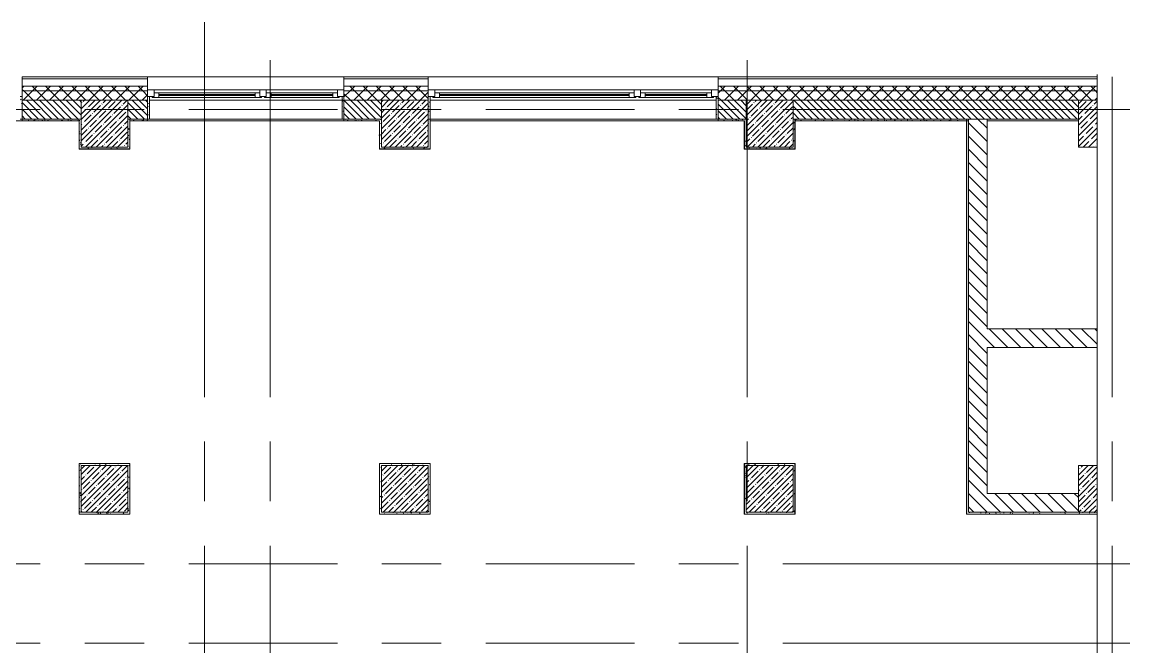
# Model space of a CAD drawing. Header units: millimetres. Extents: x 35355 to 234366, y -8553 to 29000.
# Drawn here: x 72910 to 84750, y 21262 to 27934 of the extents above; entities that cross this region are included whole.
import ezdxf

# ---------------------------------------------------------------- set-up
doc = ezdxf.new("R2010")
doc.units = ezdxf.units.MM
doc.linetypes.add('Осевая', pattern=[3175, 635, -476.25, 1587.5, -476.25])
for name, color, linetype, lineweight in [('A-DETL-GENF', 7, 'Continuous', 9), ('A-GLAZ', 7, 'Continuous', 9), ('A-GLAZ-1', 7, 'Continuous', 13), ('A-WALL', 7, 'Continuous', 9), ('I-WALL', 7, 'Continuous', 9), ('S-COLS', 7, 'Continuous', 9), ('Оси', 7, 'Continuous', 9), ('Оси-2', 7, 'Осевая', 9)]:
    doc.layers.add(name, color=color, linetype=linetype, lineweight=lineweight)
doc.layers.add('A-WALL-1', color=7, linetype='Continuous', lineweight=9, true_color=0x3c3c3c)
doc.layers.add('A-WALL-FNSH-1', color=7, linetype='Continuous', lineweight=9, true_color=0x3c3c3c)
pattern_1 = [(45, (0, 0), (-57.02463, 57.02463), []), (45, (57.025, 0), (-57.02463, 57.02463), [100.806, -20.161, 3.353, -16.808])]
pattern_2 = [(45, (0, 0), (-70.71068, 70.71068), []), (135, (0, 0), (-70.71068, -70.71068), [])]
pattern_3 = [(135, (0, 0), (-70.71068, -70.71068), [])]
pattern_4 = [(0, (0, 0), (121.92, 30.48), [10.058, -81.382, 10.058, -81.382, -487.68]), (0, (0, 0), (121.92, 30.48), [-182.88, 10.058, -172.822, 10.058, -81.382, -213.36]), (0, (0, 0), (121.92, 30.48), [-457.2, 10.058, -50.902, 10.058, -142.342]), (120, (45.72, 15.24), (-87.356454, 90.345817), [10.058, -81.382, 10.058, -81.382, -487.68]), (120, (45.72, 15.24), (-87.356454, 90.345817), [-182.88, 10.058, -172.822, 10.058, -81.382, -213.36]), (120, (45.72, 15.24), (-87.356454, 90.345817), [-457.2, 10.058, -50.902, 10.058, -142.342]), (240, (60.96, 76.2), (-34.563546, -120.825817), [10.058, -81.382, 10.058, -81.382, -487.68]), (240, (60.96, 76.2), (-34.563546, -120.825817), [-182.88, 10.058, -172.822, 10.058, -81.382, -213.36]), (240, (60.96, 76.2), (-34.563546, -120.825817), [-457.2, 10.058, -50.902, 10.058, -142.342])]

# ---------------------------------------------------------------- blocks, each defined once
blk = doc.blocks.new('BSC_Колонна _Прямоугольная - 500х500-23287078-План заполнения дверных проемов 3 этажа в осях 12-23')
at = {"layer": 'S-COLS'}
h = blk.add_hatch(dxfattribs=at)
h.set_pattern_fill('FP_18', color=256, style=0, pattern_type=2)
h.set_pattern_definition([(45, (-84450, -22950), (-57.02463, 57.02463), []), (45, (-84392.975, -22950), (-57.02463, 57.02463), [100.806, -20.161, 3.353, -16.808])])
h.paths.add_polyline_path([(-250, -250), (-49, -250), (-49, 250), (-250, 250)])
for p, q in [((-49, 250), (-250, 250)), ((-250, 250), (-250, -250)), ((-250, -250), (-49, -250))]:
    blk.add_line(p, q, dxfattribs=at)
blk = doc.blocks.new('BSC_Колонна _Прямоугольная - 500х500-V20-План заполнения дверных проемов 3 этажа в осях 12-23')
at = {"layer": 'S-COLS'}
h = blk.add_hatch(dxfattribs=at)
h.set_pattern_fill('FP_27', color=256, style=0, pattern_type=2)
h.set_pattern_definition([(45, (-77000, -22950), (-57.02463, 57.02463), []), (45, (-76942.975, -22950), (-57.02463, 57.02463), [100.806, -20.161, 3.353, -16.808])])
h.paths.add_polyline_path([(-250, -250), (250, -250), (250, 250), (-250, 250)])
for p, q in [((250, 250), (-250, 250)), ((-250, 250), (-250, -250)), ((250, -250), (250, 250)), ((-250, -250), (250, -250))]:
    blk.add_line(p, q, dxfattribs=at)
blk = doc.blocks.new('BSC_Колонна _Прямоугольная - 500х500-V21-План заполнения дверных проемов 3 этажа в осях 12-23')
at = {"layer": 'S-COLS'}
h = blk.add_hatch(dxfattribs=at)
h.set_pattern_fill('FP_28', color=256, style=0, pattern_type=2)
h.set_pattern_definition([(45, (-73790, -22950), (-57.02463, 57.02463), []), (45, (-73732.975, -22950), (-57.02463, 57.02463), [100.806, -20.161, 3.353, -16.808])])
h.paths.add_polyline_path([(-250, -250), (250, -250), (250, 250), (-250, 250)])
for p, q in [((250, 250), (-250, 250)), ((-250, 250), (-250, -250)), ((250, -250), (250, 250)), ((-250, -250), (250, -250))]:
    blk.add_line(p, q, dxfattribs=at)
blk = doc.blocks.new('120_Окно_СКБ_2Ст - 120_Окно_СКБ_2Ст 3100х2500 _мал_створка слева_ 2-19089248-План заполнения дверных проемов 3 этажа в осях 12-23')
at = {"layer": 'A-GLAZ'}
for p, q in [((1550, -5), (-1550, -5)), ((-1530, -75), (-1500, -75)), ((-1430, -55), (600, -55)), ((600, -65), (-1430, -65)), ((670, -75), (700, -75)), ((770, -55), (1430, -55)), ((1430, -65), (770, -65)), ((1500, -75), (1530, -75))]:
    blk.add_line(p, q, dxfattribs=at)
at = {"layer": 'A-GLAZ-1'}
for p, q in [((-1550, -75), (-1550, -5)), ((-1550, -5), (-1480, -5)), ((-1480, -75), (-1550, -75)), ((-1480, -75), (-1500, -75)), ((-1500, -75), (-1500, -85)), ((-1500, -85), (670, -85)), ((670, -85), (-1500, -85)), ((-1480, -5), (-1480, -75)), ((650, -35), (-1480, -35)), ((-1480, -35), (-1480, -75)), ((-1430, -85), (-1430, -35)), ((600, -85), (600, -35)), ((650, -75), (650, -5)), ((650, -5), (720, -5)), ((650, -75), (650, -35)), ((720, -75), (650, -75)), ((670, -75), (650, -75)), ((670, -85), (670, -75)), ((720, -75), (700, -75)), ((700, -75), (700, -85)), ((700, -85), (1500, -85)), ((1500, -85), (700, -85)), ((720, -5), (720, -75)), ((1480, -35), (720, -35)), ((720, -35), (720, -75)), ((770, -85), (770, -35)), ((1430, -85), (1430, -35)), ((1480, -75), (1480, -5)), ((1480, -5), (1550, -5)), ((1480, -75), (1480, -35)), ((1550, -75), (1480, -75)), ((1500, -75), (1480, -75)), ((1500, -85), (1500, -75)), ((1550, -5), (1550, -75))]:
    blk.add_line(p, q, dxfattribs=at)
blk = doc.blocks.new('120_Окно_СКБ_2Ст - 120_Окно_СКБ_2Ст 2100х2400 _мал створка справа_-19092174-План заполнения дверных проемов 3 этажа в осях 12-23')
at = {"layer": 'A-GLAZ'}
for p, q in [((1050, -5), (-1050, -5)), ((-1030, -75), (-1000, -75)), ((-930, -55), (100, -55)), ((100, -65), (-930, -65)), ((170, -75), (200, -75)), ((270, -55), (930, -55)), ((930, -65), (270, -65)), ((1000, -75), (1030, -75))]:
    blk.add_line(p, q, dxfattribs=at)
at = {"layer": 'A-GLAZ-1'}
for p, q in [((-1050, -75), (-1050, -5)), ((-1050, -5), (-980, -5)), ((-980, -75), (-1050, -75)), ((-980, -75), (-1000, -75)), ((-1000, -75), (-1000, -85)), ((-1000, -85), (170, -85)), ((170, -85), (-1000, -85)), ((-980, -5), (-980, -75)), ((150, -35), (-980, -35)), ((-980, -35), (-980, -75)), ((-930, -85), (-930, -35)), ((100, -85), (100, -35)), ((150, -75), (150, -5)), ((150, -5), (220, -5)), ((150, -75), (150, -35)), ((220, -75), (150, -75)), ((170, -75), (150, -75)), ((170, -85), (170, -75)), ((220, -75), (200, -75)), ((200, -75), (200, -85)), ((200, -85), (1000, -85)), ((1000, -85), (200, -85)), ((220, -5), (220, -75)), ((980, -35), (220, -35)), ((220, -35), (220, -75)), ((270, -85), (270, -35)), ((930, -85), (930, -35)), ((980, -75), (980, -5)), ((980, -5), (1050, -5)), ((980, -75), (980, -35)), ((1050, -75), (980, -75)), ((1000, -75), (980, -75)), ((1000, -85), (1000, -75)), ((1050, -5), (1050, -75))]:
    blk.add_line(p, q, dxfattribs=at)
blk = doc.blocks.new('BSC_Колонна _Прямоугольная - 500х500-V33-План заполнения дверных проемов 3 этажа в осях 12-23')
at = {"layer": 'S-COLS'}
h = blk.add_hatch(dxfattribs=at)
h.set_pattern_fill('FP_47', color=256, style=0, pattern_type=2)
h.set_pattern_definition([(45, (-80900, -22950), (-57.02463, 57.02463), []), (45, (-80842.975, -22950), (-57.02463, 57.02463), [100.806, -20.161, 3.353, -16.808])])
h.paths.add_polyline_path([(-250, -250), (250, -250), (250, 250), (-250, 250)])
for p, q in [((250, 250), (-250, 250)), ((-250, 250), (-250, -250)), ((250, -250), (250, 250)), ((-250, -250), (250, -250))]:
    blk.add_line(p, q, dxfattribs=at)
blk = doc.blocks.new('DET_L_Линия разрыва - М100-30674062-План заполнения дверных проемов 3 этажа в осях 12-23')
at = {"layer": 'A-DETL-GENF'}
blk.add_line((27632, 0), (14119, 0), dxfattribs=at)

msp = doc.modelspace()

# ---------------------------------------------------------------- hatches: boundary and pattern name
at = {"layer": 'A-WALL'}
h = msp.add_hatch(dxfattribs=at)
h.set_pattern_fill('FP_20', color=256, style=0, pattern_type=2)
h.set_pattern_definition(pattern_2)
h.paths.add_polyline_path([(84400.7, 27200), (84400.7, 27250), (80350, 27250), (80350, 27200), (81805, 27200)])
h.paths.add_polyline_path([(77250, 27200), (77250, 27250), (76350, 27250), (76350, 27200), (76726.1, 27200)])
h.paths.add_polyline_path([(74250, 27200), (74250, 27250), (72910, 27250), (72910, 27200), (73823.9, 27200)])
h.paths.add_polyline_path([(66560, 27200), (67110, 27200), (67110, 27250), (66560, 27250), (66560, 27206.5)])
h.paths.add_polyline_path([(70196.1, 27200), (70810, 27200), (70810, 27250), (69610, 27250), (69610, 27200)])
h = msp.add_hatch(dxfattribs=at)
h.set_pattern_fill('FP_20', color=256, style=0, pattern_type=2)
h.set_pattern_definition(pattern_2)
h.paths.add_polyline_path([(84400.7, 27100), (84400.7, 27200), (80350, 27200), (80350, 27100), (81805, 27100)])
h.paths.add_polyline_path([(76350, 27100), (77250, 27100), (77250, 27200), (76350, 27200)])
h.paths.add_polyline_path([(73823.9, 27100), (74250, 27100), (74250, 27200), (72910, 27200), (72910, 27100), (73098.4, 27100)])
h.paths.add_polyline_path([(70810, 27100), (70810, 27200), (69610, 27200), (69610, 27100), (70196.1, 27100)])
h.paths.add_polyline_path([(67110, 27100), (67110, 27200), (66560, 27200), (66560, 27100), (66568.4, 27100)])
h = msp.add_hatch(dxfattribs=at)
h.set_pattern_fill('FP_19', color=256, style=0, pattern_type=2)
h.set_pattern_definition([(135, (0, 0), (-35.35534, -35.35534), [])])
h.paths.add_polyline_path([(84200, 26900), (84200, 27100), (81150, 27100), (81150, 26900), (83225.1, 26900)])
h.paths.add_polyline_path([(80650, 26900), (80650, 27100), (80350, 27100), (80350, 26900), (80353.9, 26900)])
h.paths.add_polyline_path([(74040, 26900), (74250, 26900), (74250, 27100), (74040, 27100)])
h.paths.add_polyline_path([(70196.1, 26900), (70310, 26900), (70310, 27100), (69610, 27100), (69610, 26900)])
h.paths.add_polyline_path([(72910, 26900), (73540, 26900), (73540, 27100), (72910, 27100)])
h.paths.add_polyline_path([(76726.1, 26900), (76750, 26900), (76750, 27100), (76350, 27100), (76350, 26900)])
h.paths.add_polyline_path([(66760, 26900), (67110, 26900), (67110, 27100), (66760, 27100)])
at = {"layer": 'I-WALL'}
h = msp.add_hatch(dxfattribs=at)
h.set_pattern_fill('FP_68', color=256, style=0, pattern_type=2)
h.set_pattern_definition(pattern_4)
h.paths.add_polyline_path([(72890, 26900), (72910, 26900), (72910, 27140), (72890, 27140)])
h = msp.add_hatch(dxfattribs=at)
h.set_pattern_fill('FP_68', color=256, style=0, pattern_type=2)
h.set_pattern_definition(pattern_4)
h.paths.add_polyline_path([(74270, 26900), (74270, 27140), (74250, 27140), (74250, 26900)])
h = msp.add_hatch(dxfattribs=at)
h.set_pattern_fill('FP_68', color=256, style=0, pattern_type=2)
h.set_pattern_definition(pattern_4)
h.paths.add_polyline_path([(76330, 26900), (76350, 26900), (76350, 27140), (76330, 27140)])
h = msp.add_hatch(dxfattribs=at)
h.set_pattern_fill('FP_68', color=256, style=0, pattern_type=2)
h.set_pattern_definition(pattern_4)
h.paths.add_polyline_path([(77250, 26900), (77270, 26900), (77270, 27140), (77250, 27140)])
h = msp.add_hatch(dxfattribs=at)
h.set_pattern_fill('FP_68', color=256, style=0, pattern_type=2)
h.set_pattern_definition(pattern_4)
h.paths.add_polyline_path([(80350, 26900), (80350, 27140), (80330, 27140), (80330, 26900)])
h = msp.add_hatch(dxfattribs=at)
h.set_pattern_fill('FP_68', color=256, style=0, pattern_type=2)
h.set_pattern_definition(pattern_4)
h.paths.add_polyline_path([(73540, 26880), (73540, 26900), (72910, 26900), (72910, 26880), (73520, 26880)])
h = msp.add_hatch(dxfattribs=at)
h.set_pattern_fill('FP_68', color=256, style=0, pattern_type=2)
h.set_pattern_definition(pattern_4)
h.paths.add_polyline_path([(73520, 26580), (73540, 26580), (73540, 26880), (73520, 26879)])
h = msp.add_hatch(dxfattribs=at)
h.set_pattern_fill('FP_68', color=256, style=0, pattern_type=2)
h.set_pattern_definition(pattern_4)
h.paths.add_polyline_path([(74060, 26600), (74060, 26900), (74040, 26900), (74040, 26600)])
h = msp.add_hatch(dxfattribs=at)
h.set_pattern_fill('FP_68', color=256, style=0, pattern_type=2)
h.set_pattern_definition(pattern_4)
h.paths.add_polyline_path([(76750, 26880), (76750, 26900), (76350, 26900), (76350, 26880), (76730, 26880)])
h.paths.add_polyline_path([(74060, 26880), (74250, 26880), (74250, 26900), (74060, 26900)])
h = msp.add_hatch(dxfattribs=at)
h.set_pattern_fill('FP_68', color=256, style=0, pattern_type=2)
h.set_pattern_definition(pattern_4)
h.paths.add_polyline_path([(76730, 26580), (76750, 26580), (76750, 26880), (76730, 26879)])
h = msp.add_hatch(dxfattribs=at)
h.set_pattern_fill('FP_68', color=256, style=0, pattern_type=2)
h.set_pattern_definition(pattern_4)
h.paths.add_polyline_path([(77250, 26600), (77270, 26600), (77270, 26900), (77250, 26900)])
h = msp.add_hatch(dxfattribs=at)
h.set_pattern_fill('FP_68', color=256, style=0, pattern_type=2)
h.set_pattern_definition(pattern_4)
h.paths.add_polyline_path([(80650, 26880), (80650, 26900), (80350, 26900), (80350, 26880), (80630, 26880)])
h = msp.add_hatch(dxfattribs=at)
h.set_pattern_fill('FP_68', color=256, style=0, pattern_type=2)
h.set_pattern_definition(pattern_4)
h.paths.add_polyline_path([(80630, 26580), (80650, 26580), (80650, 26880), (80630, 26879)])
h = msp.add_hatch(dxfattribs=at)
h.set_pattern_fill('FP_68', color=256, style=0, pattern_type=2)
h.set_pattern_definition(pattern_4)
h.paths.add_polyline_path([(81170, 26600), (81170, 26900), (81150, 26900), (81150, 26600)])
h = msp.add_hatch(dxfattribs=at)
h.set_pattern_fill('FP_68', color=256, style=0, pattern_type=2)
h.set_pattern_definition(pattern_4)
h.paths.add_polyline_path([(81805, 26880), (83025.1, 26880), (83025.1, 26900), (81170, 26900), (81170, 26880)])
h = msp.add_hatch(dxfattribs=at)
h.set_pattern_fill('FP_68', color=256, style=0, pattern_type=2)
h.set_pattern_definition(pattern_4)
h.paths.add_polyline_path([(83025.1, 22680), (83025.1, 26900), (83005.1, 26900), (83005.1, 22680)])
h = msp.add_hatch(dxfattribs=at)
h.set_pattern_fill('FP_21', color=256, style=0, pattern_type=2)
h.set_pattern_definition(pattern_3)
h.paths.add_polyline_path([(83225.1, 24259.9), (83225.1, 26900), (83025.1, 26900), (83025.1, 24259.9)])
h = msp.add_hatch(dxfattribs=at)
h.set_pattern_fill('FP_68', color=256, style=0, pattern_type=2)
h.set_pattern_definition(pattern_4)
h.paths.add_polyline_path([(74060, 26580), (74060, 26600), (73540, 26600), (73540, 26580), (73823.9, 26580)])
h = msp.add_hatch(dxfattribs=at)
h.set_pattern_fill('FP_68', color=256, style=0, pattern_type=2)
h.set_pattern_definition(pattern_4)
h.paths.add_polyline_path([(77270, 26580), (77270, 26600), (76750, 26600), (76750, 26580)])
h = msp.add_hatch(dxfattribs=at)
h.set_pattern_fill('FP_68', color=256, style=0, pattern_type=2)
h.set_pattern_definition(pattern_4)
h.paths.add_polyline_path([(81170, 26580), (81170, 26600), (80650, 26600), (80650, 26580)])
h = msp.add_hatch(dxfattribs=at)
h.set_pattern_fill('FP_21', color=256, style=0, pattern_type=2)
h.set_pattern_definition(pattern_3)
h.paths.add_polyline_path([(83225.1, 24460), (84400.7, 24460), (84400.7, 24660), (83225.1, 24660)])
h = msp.add_hatch(dxfattribs=at)
h.set_pattern_fill('FP_21', color=256, style=0, pattern_type=2)
h.set_pattern_definition(pattern_3)
h.paths.add_polyline_path([(83225.1, 22700), (83225.1, 24259.9), (83025.1, 24259.9), (83025.1, 22700)])
h = msp.add_hatch(dxfattribs=at)
h.set_pattern_fill('FP_68', color=256, style=0, pattern_type=2)
h.set_pattern_definition(pattern_4)
h.paths.add_polyline_path([(73540, 23200), (74060, 23200), (74060, 23220), (73520, 23220), (73520, 23200)])
h = msp.add_hatch(dxfattribs=at)
h.set_pattern_fill('FP_68', color=256, style=0, pattern_type=2)
h.set_pattern_definition(pattern_4)
h.paths.add_polyline_path([(77270, 23200), (77270, 23220), (76730, 23220), (76730, 23200), (77250, 23200)])
h = msp.add_hatch(dxfattribs=at)
h.set_pattern_fill('FP_68', color=256, style=0, pattern_type=2)
h.set_pattern_definition(pattern_4)
h.paths.add_polyline_path([(80650, 23200), (81150, 23200), (81150, 23220), (80630, 23220), (80630, 23200)])
h = msp.add_hatch(dxfattribs=at)
h.set_pattern_fill('FP_68', color=256, style=0, pattern_type=2)
h.set_pattern_definition(pattern_4)
h.paths.add_polyline_path([(81170, 22680), (81170, 23220), (81150, 23220), (81150, 22680)])
h = msp.add_hatch(dxfattribs=at)
h.set_pattern_fill('FP_68', color=256, style=0, pattern_type=2)
h.set_pattern_definition(pattern_4)
h.paths.add_polyline_path([(73540, 22680), (73540, 23200), (73520, 23200), (73520, 22680)])
h = msp.add_hatch(dxfattribs=at)
h.set_pattern_fill('FP_68', color=256, style=0, pattern_type=2)
h.set_pattern_definition(pattern_4)
h.paths.add_polyline_path([(74040, 22700), (74060, 22700), (74060, 23200), (74040, 23200)])
h = msp.add_hatch(dxfattribs=at)
h.set_pattern_fill('FP_68', color=256, style=0, pattern_type=2)
h.set_pattern_definition(pattern_4)
h.paths.add_polyline_path([(76750, 22680), (76750, 23200), (76730, 23200), (76730, 22680)])
h = msp.add_hatch(dxfattribs=at)
h.set_pattern_fill('FP_68', color=256, style=0, pattern_type=2)
h.set_pattern_definition(pattern_4)
h.paths.add_polyline_path([(77250, 22700), (77270, 22700), (77270, 23200), (77250, 23200)])
h = msp.add_hatch(dxfattribs=at)
h.set_pattern_fill('FP_68', color=256, style=0, pattern_type=2)
h.set_pattern_definition(pattern_4)
h.paths.add_polyline_path([(80650, 22680), (80650, 23200), (80630, 23200), (80630, 22680)])
h = msp.add_hatch(dxfattribs=at)
h.set_pattern_fill('FP_21', color=256, style=0, pattern_type=2)
h.set_pattern_definition(pattern_3)
h.paths.add_polyline_path([(84200, 22700), (84200, 22900), (83225.1, 22900), (83225.1, 22700)])
h = msp.add_hatch(dxfattribs=at)
h.set_pattern_fill('FP_68', color=256, style=0, pattern_type=2)
h.set_pattern_definition(pattern_4)
h.paths.add_polyline_path([(74060, 22680), (74060, 22700), (73540, 22700), (73540, 22680), (74040, 22680)])
h = msp.add_hatch(dxfattribs=at)
h.set_pattern_fill('FP_68', color=256, style=0, pattern_type=2)
h.set_pattern_definition(pattern_4)
h.paths.add_polyline_path([(77270, 22680), (77270, 22700), (76750, 22700), (76750, 22680), (77250, 22680)])
h = msp.add_hatch(dxfattribs=at)
h.set_pattern_fill('FP_68', color=256, style=0, pattern_type=2)
h.set_pattern_definition(pattern_4)
h.paths.add_polyline_path([(81150, 22680), (81150, 22700), (80650, 22700), (80650, 22680)])
h = msp.add_hatch(dxfattribs=at)
h.set_pattern_fill('FP_68', color=256, style=0, pattern_type=2)
h.set_pattern_definition(pattern_4)
h.paths.add_polyline_path([(83025.1, 22680), (84400.7, 22680), (84400.7, 22700), (83025.1, 22700)])
at = {"layer": 'S-COLS'}
h = msp.add_hatch(dxfattribs=at)
h.set_pattern_fill('FP_17', color=256, style=0, pattern_type=2)
h.set_pattern_definition(pattern_1)
h.paths.add_polyline_path([(73540, 26600), (74040, 26600), (74040, 27100), (73540, 27100), (73540, 26900)])
h = msp.add_hatch(dxfattribs=at)
h.set_pattern_fill('FP_17', color=256, style=0, pattern_type=2)
h.set_pattern_definition(pattern_1)
h.paths.add_polyline_path([(77250, 26600), (77250, 27100), (76750, 27100), (76750, 26600)])
h = msp.add_hatch(dxfattribs=at)
h.set_pattern_fill('FP_17', color=256, style=0, pattern_type=2)
h.set_pattern_definition(pattern_1)
h.paths.add_polyline_path([(80650, 26600), (81150, 26600), (81150, 27100), (80650, 27100), (80650, 26900)])
h = msp.add_hatch(dxfattribs=at)
h.set_pattern_fill('FP_17', color=256, style=0, pattern_type=2)
h.set_pattern_definition(pattern_1)
h.paths.add_polyline_path([(84400.7, 26600), (84400.7, 27100), (84200, 27100), (84200, 26600)])

# ---------------------------------------------------------------- linework, layer by layer
at = {"layer": 'A-WALL'}
for p, q in [((74250, 27330), (72910, 27330)), ((74250, 27250), (72910, 27250)), ((74250, 27350), (76350, 27350)), ((77250, 27330), (76350, 27330)), ((77250, 27250), (76350, 27250)), ((77250, 27350), (80350, 27350)), ((84400.7, 27330), (80350, 27330)), ((84400.7, 27250), (80350, 27250)), ((74250, 27200), (72910, 27200)), ((77250, 27200), (76350, 27200)), ((84400.7, 27200), (80350, 27200)), ((84200, 26900), (84200, 27100)), ((73540, 26900), (72890, 26900)), ((72910, 26880), (73520, 26880)), ((73520, 26580), (73520, 26880)), ((74040, 26900), (74270, 26900)), ((76750, 26900), (76330, 26900)), ((76730, 26580), (76730, 26880)), ((80650, 26900), (80330, 26900)), ((80630, 26580), (80630, 26880)), ((81150, 26900), (84200, 26900)), ((83005.1, 26879), (83004.1, 26879)), ((83005.1, 26900), (83005.1, 22679))]:
    msp.add_line(p, q, dxfattribs=at)
at = {"layer": 'A-WALL-1'}
for p, q in [((72910, 27330), (72910, 26880)), ((74250, 26880), (74250, 27330)), ((76350, 27330), (76350, 26880)), ((77250, 27330), (77250, 26900)), ((80350, 27330), (80350, 26880)), ((72910, 27140), (72890, 27140)), ((74270, 27140), (74250, 27140)), ((74270, 26900), (74270, 27140)), ((76350, 27140), (76330, 27140)), ((76330, 27140), (76330, 26900)), ((77270, 27140), (77250, 27140)), ((77270, 26900), (77270, 27140)), ((80350, 27140), (80330, 27140)), ((80330, 27140), (80330, 26900)), ((74250, 27100), (72910, 27100)), ((73540, 26600), (73540, 27100)), ((74040, 27100), (74040, 26600)), ((76350, 27100), (77250, 27100)), ((76750, 26600), (76750, 27100)), ((80350, 27100), (84400.7, 27100)), ((80650, 26600), (80650, 27100)), ((81150, 27100), (81150, 26600)), ((74060, 26880), (74061, 26880)), ((76350, 26880), (76730, 26880)), ((77250, 26900), (77250, 26600)), ((77250, 26900), (77270, 26900)), ((77270, 26580), (77270, 26900)), ((80350, 26880), (80630, 26880)), ((81170, 26880), (83025.1, 26880)), ((83025.1, 26900), (83025.1, 22700)), ((83225.1, 24660), (83225.1, 26900)), ((73520, 26580), (74060, 26580)), ((74040, 26600), (73540, 26600)), ((76730, 26580), (77270, 26580)), ((77250, 26600), (76750, 26600)), ((80630, 26580), (81170, 26580)), ((81150, 26600), (80650, 26600)), ((84400.7, 24660), (83225.1, 24660)), ((83225.1, 24460), (84400.7, 24460)), ((83225.1, 22900), (83225.1, 24460)), ((74060, 23220), (73520, 23220)), ((73520, 23220), (73520, 22680)), ((74060, 22680), (74060, 23220)), ((77270, 23220), (76730, 23220)), ((76730, 23220), (76730, 22680)), ((77270, 22680), (77270, 23220)), ((81170, 23220), (80630, 23220)), ((80630, 23220), (80630, 22680)), ((81170, 22680), (81170, 23220)), ((84200, 22900), (83225.1, 22900)), ((73520, 22680), (74060, 22680)), ((76730, 22680), (77270, 22680)), ((80630, 22680), (81170, 22680)), ((83005.1, 22680), (84400.7, 22680)), ((83025.1, 22700), (84200, 22700))]:
    msp.add_line(p, q, dxfattribs=at)
at = {"layer": 'A-WALL-FNSH-1'}
for p, q in [((74250, 27350), (72910, 27350)), ((72910, 27350), (72910, 27330)), ((74250, 27330), (74250, 27350)), ((77250, 27350), (76350, 27350)), ((76350, 27350), (76350, 27330)), ((77250, 27330), (77250, 27350)), ((84400.7, 27350), (80350, 27350)), ((80350, 27350), (80350, 27330)), ((74271, 27140), (74270, 27140)), ((74271, 26900), (74271, 27140)), ((76330, 27140), (76329, 27140)), ((76329, 27140), (76329, 26900)), ((77271, 27140), (77270, 27140)), ((77271, 26900), (77271, 27140)), ((80330, 27140), (80329, 27140)), ((80329, 27140), (80329, 26900)), ((72910, 26880), (72910, 26879)), ((72910, 26879), (73519, 26879)), ((73519, 26879), (73519, 26579)), ((74060, 26900), (74060, 26580)), ((74061, 26880), (74061, 26900)), ((74250, 26880), (74061, 26880)), ((74061, 26579), (74061, 26879)), ((74061, 26879), (74250, 26879)), ((74250, 26879), (74250, 26880)), ((74270, 26900), (74271, 26900)), ((76329, 26900), (76330, 26900)), ((76350, 26880), (76350, 26879)), ((76350, 26879), (76729, 26879)), ((76729, 26879), (76729, 26579)), ((77270, 26900), (77271, 26900)), ((77271, 26579), (77271, 26900)), ((80329, 26900), (80330, 26900)), ((80350, 26880), (80350, 26879)), ((80350, 26879), (80629, 26879)), ((80629, 26879), (80629, 26579)), ((81170, 26900), (81170, 26580)), ((81171, 26880), (81171, 26900)), ((81171, 26579), (81171, 26879)), ((81171, 26879), (83004.1, 26879)), ((83004.1, 26879), (83004.1, 22679)), ((73519, 26579), (74061, 26579)), ((76729, 26579), (77271, 26579)), ((80629, 26579), (81171, 26579)), ((74061, 23221), (73519, 23221)), ((73519, 23221), (73519, 22679)), ((74061, 22679), (74061, 23221)), ((77271, 23221), (76729, 23221)), ((76729, 23221), (76729, 22679)), ((77271, 22679), (77271, 23221)), ((81171, 23221), (80629, 23221)), ((80629, 23221), (80629, 22679)), ((81171, 22679), (81171, 23221)), ((73519, 22679), (74061, 22679)), ((76729, 22679), (77271, 22679)), ((80629, 22679), (81171, 22679)), ((83004.1, 22679), (84400.7, 22679))]:
    msp.add_line(p, q, dxfattribs=at)
at = {"layer": 'I-WALL'}
for p, q in [((74270, 27100), (76330, 27100)), ((74270, 27100), (76330, 27100)), ((77270, 27100), (80330, 27100)), ((77270, 27100), (80330, 27100)), ((72910, 26880), (70831, 26880)), ((76350, 26880), (74250, 26880)), ((76350, 26880), (74250, 26880)), ((76350, 26879), (74250, 26879)), ((76329, 26900), (74271, 26900)), ((77270, 26880), (80350, 26880)), ((80329, 26900), (77271, 26900)), ((80350, 26880), (77271, 26880)), ((80350, 26879), (77271, 26879)), ((84200, 26880), (83225.1, 26880))]:
    msp.add_line(p, q, dxfattribs=at)
at = {"layer": 'S-COLS'}
for p, q in [((74040, 27100), (73540, 27100)), ((73540, 27100), (73540, 26900)), ((74040, 26900), (74040, 27100)), ((77250, 27100), (76750, 27100)), ((76750, 27100), (76750, 26900)), ((77250, 26600), (77250, 27100)), ((81150, 27100), (80650, 27100)), ((80650, 27100), (80650, 26900)), ((81150, 26900), (81150, 27100)), ((84400.7, 27100), (84200, 27100)), ((84200, 27100), (84200, 26900)), ((73540, 26900), (73540, 26600)), ((74040, 26600), (74040, 26900)), ((76750, 26900), (76750, 26600)), ((80650, 26900), (80650, 26600)), ((81150, 26600), (81150, 26900)), ((84200, 26900), (84200, 26600)), ((73540, 26600), (74040, 26600)), ((76750, 26600), (77250, 26600)), ((80650, 26600), (81150, 26600)), ((84200, 26600), (84400.7, 26600))]:
    msp.add_line(p, q, dxfattribs=at)
at = {"layer": 'Оси'}
for p, q in [((74860, 25434.4), (74860, 27934.4)), ((75560, 25030), (75560, 27530)), ((80660, 25030), (80660, 27530)), ((84560, 24850), (84560, 27350)), ((82250, 27000), (84750, 27000)), ((82250, 22150), (84750, 22150)), ((82250, 21300), (84750, 21300))]:
    msp.add_line(p, q, dxfattribs=at)
at = {"layer": 'Оси-2'}
for p, q in [((38655.2, 27000), (82250, 27000)), ((74860, 593.7), (74860, 25434.4)), ((75560, 593.7), (75560, 25030)), ((80660, 593.7), (80660, 25030)), ((84560, 593.7), (84560, 24850)), ((38655.2, 22150), (82250, 22150)), ((38655.2, 21300), (82250, 21300))]:
    msp.add_line(p, q, dxfattribs=at)

# ---------------------------------------------------------------- block references
at = {"layer": 'A-DETL-GENF', "rotation": 90.00000000000031}
msp.add_blockref('DET_L_Линия разрыва - М100-30674062-План заполнения дверных проемов 3 этажа в осях 12-23', (84400.7, -258), dxfattribs=at)
at = {"layer": 'A-GLAZ'}
for name, p in [('120_Окно_СКБ_2Ст - 120_Окно_СКБ_2Ст 2100х2400 _мал створка справа_-19092174-План заполнения дверных проемов 3 этажа в осях 12-23', (75300, 27215)), ('120_Окно_СКБ_2Ст - 120_Окно_СКБ_2Ст 3100х2500 _мал_створка слева_ 2-19089248-План заполнения дверных проемов 3 этажа в осях 12-23', (78800, 27215))]:
    msp.add_blockref(name, p, dxfattribs=at)
at = {"layer": 'S-COLS'}
for name, p in [('BSC_Колонна _Прямоугольная - 500х500-V21-План заполнения дверных проемов 3 этажа в осях 12-23', (73790, 22950)), ('BSC_Колонна _Прямоугольная - 500х500-V20-План заполнения дверных проемов 3 этажа в осях 12-23', (77000, 22950)), ('BSC_Колонна _Прямоугольная - 500х500-V33-План заполнения дверных проемов 3 этажа в осях 12-23', (80900, 22950)), ('BSC_Колонна _Прямоугольная - 500х500-23287078-План заполнения дверных проемов 3 этажа в осях 12-23', (84450, 22950))]:
    msp.add_blockref(name, p, dxfattribs=at)

doc.saveas('drawing.dxf')
